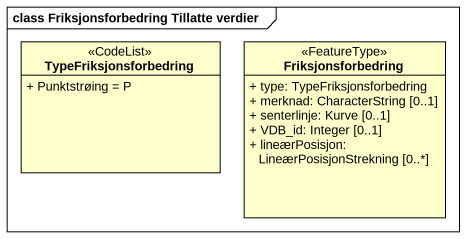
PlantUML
@startuml
mainframe class Friksjonsforbedring Tillatte verdier
hide circle
hide empty members
skinparam classAttributeIconSize 0
class TypeFriksjonsforbedring <<CodeList>> {
  + Punktstrøing = P
}
class Friksjonsforbedring <<FeatureType>> {
  + type: TypeFriksjonsforbedring
  + merknad: CharacterString [0..1]
  + senterlinje: Kurve [0..1]
  + VDB_id: Integer [0..1]
  + lineærPosisjon: LineærPosisjonStrekning [0..*]
}
@enduml
